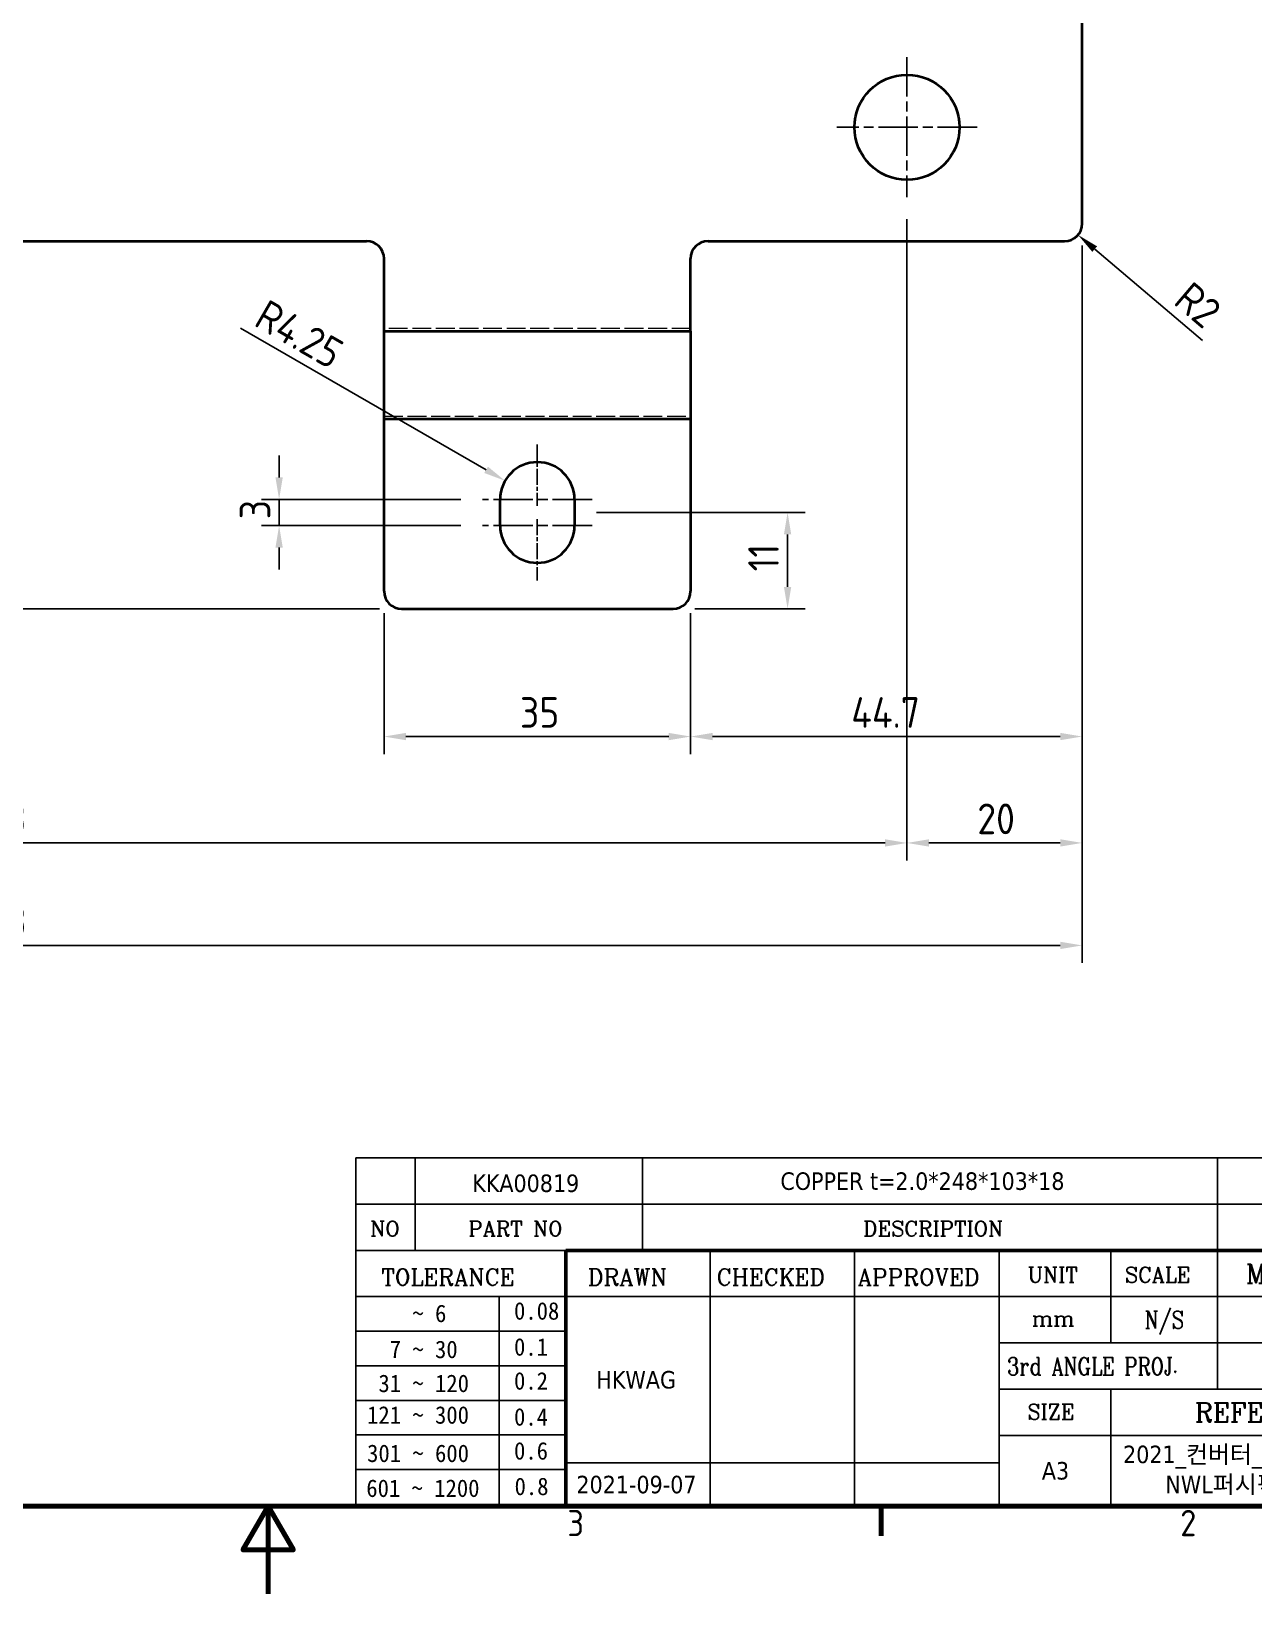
# Model space of a CAD drawing. Header units: millimetres. Extents: x 0 to 420, y 0 to 297.
# Drawn here: x 183 to 322.5, y 0 to 178.5 of the extents above; entities that cross this region are included whole.
import ezdxf
from ezdxf.enums import TextEntityAlignment as Align

# ---------------------------------------------------------------- set-up
doc = ezdxf.new("R2010")
doc.units = ezdxf.units.MM
doc.linetypes.add('CHAIN', pattern=[0.35429999999999995, 0.2362, -0.0295, 0.0591, -0.0295])
doc.linetypes.add('DASHED', pattern=[0.2067, 0.1654, -0.0413])
doc.layers.get('0').update_dxf_attribs({"color": 3, "lineweight": 25})
for name, color, linetype, lineweight in [('가려진 것(ISO)', 2, 'DASHED', 18), ('가시적인 것(ISO)', 3, 'Continuous', 40), ('경계(ISO)', 7, 'Continuous', 70), ('제목(ISO)', 7, 'Continuous', 50), ('중심 표식(ISO)', 1, 'Continuous', 25), ('치수(ISO)', 7, 'Continuous', 25)]:
    doc.layers.add(name, color=color, linetype=linetype, lineweight=lineweight)
doc.styles.add('HAN_291', font='')
doc.styles.add('RC_284', font='ROMANC.shx')
doc.styles.add('RC_287', font='ROMANC.shx')
doc.styles.add('RC_292', font='ROMANC.shx')
doc.styles.add('문자 텍스트_M2B', font='isocp.shx')
doc.styles.add('치수 텍스트_PSTEK_POSCO', font='isocp.shx')
doc.styles.add('텍스트 스타일198', font='tahoma.ttf')
doc.styles.add('텍스트 스타일333', font='ROMANC.shx', dxfattribs={"width": 0.800000011920929})
doc.styles.get('HAN_291').set_extended_font_data('GulimChe')
doc.dimstyles.new('치수_PSTEK_POSCO', dxfattribs={"dimtxt": 3.5, "dimasz": 2.5, "dimexe": 2, "dimexo": 2.5, "dimgap": 1, "dimtad": 1, "dimrnd": 1e-08, "dimdsep": 46, "dimtxsty": '치수 텍스트_PSTEK_POSCO', "dimcen": 0.09, "dimdle": 10, "dimclrd": 7, "dimclre": 7, "dimclrt": 2, "dimadec": 1, "dimazin": 2, "dimtfac": 1, "dimtmove": 0, "dimatfit": 3, "dimfxl": 0, "dimtolj": 1, "dimlwd": -1, "dimlwe": -1, "dimarcsym": 0})

# ---------------------------------------------------------------- blocks, each defined once
blk = doc.blocks.new('경계 Default Border')
at = {"layer": '경계(ISO)'}
blk.add_line((280, 10), (280, 6.599999666213989), dxfattribs=at)
at = {"layer": '경계(ISO)', "flags": 128}
for points in [[(10, 10), (10, 287.0000076293945), (410, 287.0000076293945), (410, 10), (10, 10)], [(210, 0), (210, 10), (207.1132469177246, 5), (212.8867530822754, 5), (210, 10)]]:
    blk.add_lwpolyline(points, dxfattribs=at)
at = {"layer": '경계(ISO)', "color": 2, "char_height": 3.00000011920929, "attachment_point": 7, "style": '문자 텍스트_M2B'}
for s, insert in [('3', (244.1685395229535, 6.57139439638704)), ('2', (314.127739416884, 6.57139439638704))]:
    blk.add_mtext(s, dxfattribs=dict(at, insert=insert))
blk = doc.blocks.new('제목 블록 PSTEK')
at = {"color": 180}
for p, q in [((182.475792979055, 11.79100474011392), (182.4757929790549, 51.56524660363496)), ((182.4757929790549, 51.56524660363496), (372.4757929537551, 51.56524660363496)), ((189.2651435055721, 51.56524660363496), (189.2651435055722, 41.00524660363494)), ((215.2152739891528, 41.00524660363494), (215.2152739891528, 51.56524660363496)), ((280.8758854511282, 51.56524660363496), (280.8758854511282, 41.00524660363494)), ((182.475792979055, 46.2852466036349), (372.4757929537551, 46.28524660363492)), ((182.475792979055, 41.00524660363493), (206.451475290024, 41.00524660363493)), ((222.9401812389276, 11.79100474011392), (222.9401812389276, 41.00524660363494)), ((239.4288871878316, 11.79100474011392), (239.4288871878316, 41.00524660363494)), ((255.9175931367356, 11.79100474011392), (255.9175931367356, 41.00524660363494)), ((268.6918866058747, 41.00524660363494), (268.6918866058747, 30.44524660363498)), ((280.8758854511282, 41.00524660363494), (280.8758854511282, 25.16524660363502)), ((182.475792979055, 35.72524660363497), (206.451475290024, 35.72524660363497)), ((198.8621818849491, 12.02524660363491), (198.8621818849491, 35.72524660363497)), ((206.451475290024, 35.72524660363497), (372.4757929537551, 35.72524660363497)), ((182.475792979055, 31.77524660363492), (206.451475290024, 31.77524660363492)), ((255.917593136736, 30.44524660363498), (372.4757929537552, 30.44524660363501)), ((182.475792979055, 27.82524660363487), (206.451475290024, 27.82524660363487)), ((255.9175931367359, 25.16524660363502), (372.4757929537552, 25.165246603635)), ((268.6918866058744, 25.16524660363502), (268.6918866058744, 11.79100474011392)), ((182.475792979055, 23.87524660363505), (206.451475290024, 23.87524660363505)), ((182.475792979055, 19.92524660363478), (206.451475290024, 19.92524660363478)), ((255.9175931367359, 19.88524660363481), (310.0881549537553, 19.88524660363481)), ((206.451475290024, 16.74100474011396), (255.9175931367359, 16.74100474011396)), ((182.475792979055, 15.97524660363496), (206.451475290024, 15.97524660363496)), ((182.475792979055, 11.79100474011392), (372.4757929537551, 11.79100474011389))]:
    blk.add_line(p, q, dxfattribs=at)
at = {"color": 7, "lineweight": 50}
for p, q in [((206.4514752900237, 11.79100474011392), (206.4514752900237, 41.00524660363494)), ((206.451475290024, 41.00524660363494), (372.4757929537551, 41.00524660363496))]:
    blk.add_line(p, q, dxfattribs=at)
at = {"layer": '제목(ISO)', "lineweight": 18}
blk.add_line((182.475792979055, 35.72500474011393), (182.475792979055, 11.79100474011392), dxfattribs=at)
at = {"color": 2}
for s, height, style, p in [('NO', 1.742399930953979, 'RC_284', (184.135398793432, 42.62317362549192)), ('PART NO', 1.742399930953979, 'RC_284', (195.3359407378685, 42.62317362549192)), ('DESCRIPTION', 1.742399930953979, 'RC_284', (240.4025565652523, 42.62317362549192)), ('MODEL NAME', 2.178000062704086, 'RC_292', (284.096330289083, 37.25462520371384)), (' TOLERANCE', 1.899999976158142, 'RC_287', (184.0872874387979, 37.00893196870329)), ('DRAWN', 1.899999976158142, 'RC_287', (208.9766620976279, 37.00893196870329)), ('CHECKED', 1.899999976158142, 'RC_287', (223.6856844514997, 37.00893196870329)), ('APPROVED', 1.899999976158142, 'RC_287', (239.7795453577791, 37.00893196870329)), ('UNIT', 1.742399930953979, 'RC_284', (259.1652673287452, 37.34317362549218)), ('SCALE', 1.742399930953979, 'RC_284', (270.2934779252897, 37.34317362549218)), ('    ~ 6', 2.000000029802322, 'HAN_291', (183.7721304966814, 32.8176515608431)), ('0.08', 2.000000029802322, 'HAN_291', (200.5467345600617, 33.09873600004101)), ('mm', 1.742399930953979, 'RC_284', (259.6505418159997, 32.3543089683787)), ('  7 ~ 30', 2.000000029802322, 'HAN_291', (183.7721304966814, 28.70538114822415)), ('0.1', 2.000000029802322, 'HAN_291', (200.5467345600617, 28.98646558742206)), (' 31 ~ 120', 2.000000029802322, 'HAN_291', (183.7721304966814, 24.82628181916237)), ('0.2', 2.000000029802322, 'HAN_291', (200.5467345600617, 25.10736625836028)), ('SIZE', 1.742399930953979, 'RC_284', (259.1652673287452, 21.69497768947366)), ('REFERENCE', 2.178000062704086, 'RC_292', (278.2741065029841, 21.43214925458022)), ('121 ~ 300', 2.000000029802322, 'HAN_291', (183.7721304966814, 21.21401206133254)), ('0.4', 2.000000029802322, 'HAN_291', (200.5467345600617, 20.99509650053045)), ('301 ~ 600', 2.000000029802322, 'HAN_291', (183.7721304966814, 16.83491273227077)), ('0.6', 2.000000029802322, 'HAN_291', (200.5467345600617, 17.11599717146868)), ('601 ~ 1200', 2.000000029802322, 'HAN_291', (183.6802025156883, 12.84759660881125)), ('0.8', 2.000000029802322, 'HAN_291', (200.6097246063884, 13.05732192299702))]:
    blk.add_text(s, height=height, dxfattribs=dict(at, style=style)).set_placement(p)
at = {"color": 7, "style": '텍스트 스타일333', "width": 0.7999999523162842}
blk.add_text('N/S', height=2.000000029802322, dxfattribs=at).set_placement((274.7838860285014, 33.08524660363496), align=Align.MIDDLE_CENTER)
at = {"color": 2, "style": '텍스트 스타일333', "width": 0.7999999523162842}
blk.add_text('3rd ANGLE PROJ.', height=2.000000029802322, dxfattribs=at).set_placement((256.8430306642954, 26.76148381654429))
at = {"layer": '제목(ISO)', "style": '텍스트 스타일198'}
for tag, p in [('설명_001', (230.9557330842252, 47.92245856837096)), ('재질_001', (290.4746326517839, 47.92524659519488)), ('질량\\P3;_001', (350.3046145979153, 48.1643332325385)), ('부품_번호_001', (195.7776124018631, 47.68004260673702)), ("3._Q'TY_001", (312.7051684940307, 47.92188863680521)), ('1._MODEL_NAME_001', (325.2668051922139, 37.52172745615292)), ('제목_001', (335.8143427205088, 32.12402853706239)), ('부품_번호_001', (334.4368526550949, 26.8052465951949)), ('설계자_001', (209.9396160013646, 25.23446884679021)), ('프로젝트_001', (270.0764313937971, 16.70893296763225)), ('시트_크기_001', (260.807090429518, 14.83812566343425)), ('작성_날짜_001', (207.6662781715662, 13.26600473167383)), ('프로젝트_002', (274.901222117311, 13.27972749742546))]:
    blk.add_attdef(tag, p, '', height=2.000000029802322, dxfattribs=at)
for tag, p in [('4._COLOR', (327.6805273250926, 48.92524660363493)), ('점검자', (231.1845342133799, 26.23312567187446)), ('엔지니어링_승인자', (247.673240162284, 26.23312567187446)), ('점검_날짜', (231.1845342133799, 14.26600474011394)), ('엔지니어링_승인_날짜', (247.6732401622839, 14.26600474011394))]:
    blk.add_attdef(tag, text='', height=2.000000029802322, dxfattribs=at).set_placement(p, align=Align.MIDDLE_CENTER)
blk = doc.blocks.new('*D32')
at = {"layer": 'Defpoints', "color": 0, "transparency": 16777216}
for p in [(44.55384460855391, 154.5010278650572), (56.93069241445578, 154.5010278650572), (225.2306924144558, 112.5010278650572)]:
    blk.add_point(p, dxfattribs=at)
at = {"layer": '치수(ISO)', "color": 7, "transparency": 16777216}
for p, q in [((54.43069241445578, 154.5010278650572), (42.55384460855391, 154.5010278650572)), ((44.5538446085539, 115.0010278650572), (44.55384460855391, 152.0010278650572)), ((222.7306924144558, 112.5010278650572), (42.5538446085539, 112.5010278650572))]:
    blk.add_line(p, q, dxfattribs=at)
for points in [[(44.13717794188724, 152.0010278650572), (44.97051127522057, 152.0010278650572), (44.55384460855391, 154.5010278650572)], [(44.13717794188724, 115.0010278650572), (44.97051127522057, 115.0010278650572), (44.5538446085539, 112.5010278650572)]]:
    blk.add_solid(points, dxfattribs=at)
at = {"layer": '치수(ISO)', "color": 2, "transparency": 16777216, "insert": (41.8035001203649, 128.7482289909621), "char_height": 3.5, "attachment_point": 4, "rotation": 90, "style": '치수 텍스트_PSTEK_POSCO'}
blk.add_mtext('\\A1;42', dxfattribs=at)
blk = doc.blocks.new('*D37')
at = {"layer": 'Defpoints', "color": 0, "transparency": 16777216}
for p in [(223.2306924144558, 114.5010278650572), (258.2306924144559, 114.5010278650572), (258.2306924144559, 97.91066103339045)]:
    blk.add_point(p, dxfattribs=at)
at = {"layer": '치수(ISO)', "color": 7, "transparency": 16777216}
for p, q in [((223.2306924144558, 112.0010278650572), (223.2306924144558, 95.91066103339045)), ((258.2306924144559, 112.0010278650572), (258.2306924144559, 95.91066103339045)), ((225.7306924144558, 97.91066103339045), (255.7306924144559, 97.91066103339045))]:
    blk.add_line(p, q, dxfattribs=at)
for points in [[(225.7306924144558, 98.32732770005713), (225.7306924144558, 97.49399436672378), (223.2306924144558, 97.91066103339045)], [(255.7306924144559, 98.32732770005713), (255.7306924144559, 97.49399436672378), (258.2306924144559, 97.91066103339045)]]:
    blk.add_solid(points, dxfattribs=at)
at = {"layer": '치수(ISO)', "color": 2, "transparency": 16777216, "insert": (238.7432050410406, 100.6606610333905), "char_height": 3.5, "attachment_point": 4, "style": '치수 텍스트_PSTEK_POSCO'}
blk.add_mtext('\\A1;35', dxfattribs=at)
blk = doc.blocks.new('*D38')
at = {"layer": 'Defpoints', "color": 0, "transparency": 16777216}
for p in [(302.9306924144558, 156.5010278650572), (258.2306924144559, 114.5010278650572), (302.9306924144558, 97.91066103339043)]:
    blk.add_point(p, dxfattribs=at)
at = {"layer": '치수(ISO)', "color": 7, "transparency": 16777216}
for p, q in [((302.9306924144558, 154.0010278650572), (302.9306924144558, 95.91066103339043)), ((258.2306924144559, 112.0010278650572), (258.2306924144559, 95.91066103339043)), ((260.7306924144559, 97.91066103339043), (300.4306924144558, 97.91066103339043))]:
    blk.add_line(p, q, dxfattribs=at)
for points in [[(260.7306924144559, 98.3273277000571), (260.7306924144559, 97.49399436672375), (258.2306924144559, 97.91066103339043)], [(300.4306924144558, 98.3273277000571), (300.4306924144558, 97.49399436672375), (302.9306924144558, 97.91066103339043)]]:
    blk.add_solid(points, dxfattribs=at)
at = {"layer": '치수(ISO)', "color": 2, "transparency": 16777216, "insert": (276.5656924144558, 100.6606610333904), "char_height": 3.5, "attachment_point": 4, "style": '치수 텍스트_PSTEK_POSCO'}
blk.add_mtext('\\A1;44.7', dxfattribs=at)
blk = doc.blocks.new('*D39')
at = {"layer": 'Defpoints', "color": 0, "transparency": 16777216}
for p in [(244.9806924144559, 123.5010278650572), (269.2998408969626, 123.5010278650572), (256.2306924144559, 112.5010278650572)]:
    blk.add_point(p, dxfattribs=at)
at = {"layer": '치수(ISO)', "color": 7, "transparency": 16777216}
for p, q in [((247.4806924144559, 123.5010278650572), (271.2998408969626, 123.5010278650572)), ((269.2998408969626, 115.0010278650572), (269.2998408969626, 121.0010278650572)), ((258.7306924144559, 112.5010278650572), (271.2998408969626, 112.5010278650572))]:
    blk.add_line(p, q, dxfattribs=at)
for points in [[(268.8831742302959, 121.0010278650572), (269.7165075636293, 121.0010278650572), (269.2998408969626, 123.5010278650572)], [(268.8831742302959, 115.0010278650572), (269.7165075636293, 115.0010278650572), (269.2998408969626, 112.5010278650572)]]:
    blk.add_solid(points, dxfattribs=at)
at = {"layer": '치수(ISO)', "color": 2, "transparency": 16777216, "insert": (266.5498408969626, 116.7760278650572), "char_height": 3.5, "attachment_point": 4, "rotation": 90, "style": '치수 텍스트_PSTEK_POSCO'}
blk.add_mtext('\\A1;11', dxfattribs=at)
blk = doc.blocks.new('*D40')
at = {"layer": 'Defpoints', "color": 0, "transparency": 16777216}
for p in [(211.2512948269232, 125.0010278650572), (234.4806924144558, 125.0010278650572), (234.4806924144558, 122.0010278650572)]:
    blk.add_point(p, dxfattribs=at)
at = {"layer": '치수(ISO)', "color": 7, "transparency": 16777216}
for p, q in [((211.2512948269232, 127.5010278650572), (211.2512948269232, 130.0010278650572)), ((231.9806924144558, 125.0010278650572), (209.2512948269232, 125.0010278650572)), ((211.2512948269232, 122.0010278650572), (211.2512948269232, 125.0010278650572)), ((231.9806924144558, 122.0010278650572), (209.2512948269232, 122.0010278650572)), ((211.2512948269232, 119.5010278650572), (211.2512948269232, 117.0010278650572))]:
    blk.add_line(p, q, dxfattribs=at)
for points in [[(210.8346281602565, 127.5010278650572), (211.6679614935898, 127.5010278650572), (211.2512948269232, 125.0010278650572)], [(210.8346281602565, 119.5010278650572), (211.6679614935898, 119.5010278650572), (211.2512948269232, 122.0010278650572)]]:
    blk.add_solid(points, dxfattribs=at)
at = {"layer": '치수(ISO)', "color": 2, "transparency": 16777216, "insert": (208.5012948269232, 122.7285404916419), "char_height": 3.5, "attachment_point": 4, "rotation": 90, "style": '치수 텍스트_PSTEK_POSCO'}
blk.add_mtext('\\A1;3', dxfattribs=at)
blk = doc.blocks.new('*D41')
at = {"layer": 'Defpoints', "color": 0, "transparency": 16777216}
for p in [(237.0500844483718, 127.1260278650568), (240.7306924144559, 125.0010278650572)]:
    blk.add_point(p, dxfattribs=at)
at = {"layer": '치수(ISO)', "color": 7, "transparency": 16777216}
blk.add_line((206.8392910058074, 144.5682375915497), (234.8850209389105, 128.3760278650566), dxfattribs=at)
blk.add_solid([(235.0933542722438, 128.7368717833002), (234.6766876055772, 128.0151839468131), (237.0500844483718, 127.1260278650568)], dxfattribs=at)
at = {"layer": '치수(ISO)', "color": 2, "transparency": 16777216, "insert": (209.0804886536861, 146.4501057874801), "char_height": 3.5, "attachment_point": 4, "rotation": 330.0000000000054, "style": '치수 텍스트_PSTEK_POSCO'}
blk.add_mtext('\\A1;R4.25', dxfattribs=at)
blk = doc.blocks.new('*D49')
at = {"layer": 'Defpoints', "color": 0, "transparency": 16777216}
for p in [(300.9306924144558, 156.5010278650572), (302.455899419398, 155.2072954382875)]:
    blk.add_point(p, dxfattribs=at)
at = {"layer": '치수(ISO)', "color": 7, "transparency": 16777216}
blk.add_line((316.6767110666605, 143.1447196020692), (304.3624081755757, 153.5901299048255), dxfattribs=at)
blk.add_solid([(304.6319357644861, 153.9078813641885), (304.0928805866654, 153.2723784454625), (302.455899419398, 155.2072954382875)], dxfattribs=at)
at = {"layer": '치수(ISO)', "color": 2, "transparency": 16777216, "insert": (314.3299734181307, 148.7418218588383), "char_height": 3.5, "attachment_point": 4, "rotation": 319.69425762894673, "style": '치수 텍스트_PSTEK_POSCO'}
blk.add_mtext('\\A1;R2', dxfattribs=at)
blk = doc.blocks.new('*D50')
at = {"layer": 'Defpoints', "color": 0, "transparency": 16777216}
for p in [(54.93069241445578, 156.5010278650572), (302.9306924144558, 156.5010278650572), (302.9306924144558, 74.05444116965958)]:
    blk.add_point(p, dxfattribs=at)
at = {"layer": '치수(ISO)', "color": 7, "transparency": 16777216}
for p, q in [((54.93069241445578, 154.0010278650572), (54.93069241445577, 72.05444116965958)), ((302.9306924144558, 154.0010278650572), (302.9306924144558, 72.05444116965958)), ((57.43069241445577, 74.05444116965958), (300.4306924144558, 74.05444116965958))]:
    blk.add_line(p, q, dxfattribs=at)
for points in [[(57.43069241445577, 74.47110783632625), (57.43069241445577, 73.63777450299291), (54.93069241445577, 74.05444116965958)], [(300.4306924144558, 74.47110783632625), (300.4306924144558, 73.63777450299291), (302.9306924144558, 74.05444116965958)]]:
    blk.add_solid(points, dxfattribs=at)
at = {"layer": '치수(ISO)', "color": 2, "transparency": 16777216, "insert": (175.5612534380778, 76.80478565784856), "char_height": 3.5, "attachment_point": 4, "style": '치수 텍스트_PSTEK_POSCO'}
blk.add_mtext('\\A1;248', dxfattribs=at)
blk = doc.blocks.new('*D51')
at = {"layer": 'Defpoints', "color": 0, "transparency": 16777216}
for p in [(74.93069241445579, 159.5010278650572), (282.9306924144558, 159.5010278650572), (282.9306924144558, 85.75935600843837)]:
    blk.add_point(p, dxfattribs=at)
at = {"layer": '치수(ISO)', "color": 7, "transparency": 16777216}
for p, q in [((74.93069241445579, 157.0010278650572), (74.93069241445579, 83.75935600843837)), ((282.9306924144558, 157.0010278650572), (282.9306924144558, 83.75935600843837)), ((77.43069241445579, 85.75935600843837), (280.4306924144558, 85.75935600843837))]:
    blk.add_line(p, q, dxfattribs=at)
for points in [[(77.43069241445579, 86.17602267510505), (77.43069241445579, 85.3426893417717), (74.93069241445579, 85.75935600843837)], [(280.4306924144558, 86.17602267510505), (280.4306924144558, 85.3426893417717), (282.9306924144558, 85.75935600843837)]]:
    blk.add_solid(points, dxfattribs=at)
at = {"layer": '치수(ISO)', "color": 2, "transparency": 16777216, "insert": (175.7362534380778, 88.50970049662735), "char_height": 3.5, "attachment_point": 4, "style": '치수 텍스트_PSTEK_POSCO'}
blk.add_mtext('\\A1;208', dxfattribs=at)
blk = doc.blocks.new('*D52')
at = {"layer": 'Defpoints', "color": 0, "transparency": 16777216}
for p in [(282.9306924144558, 159.5010278650572), (302.9306924144558, 156.5010278650572), (302.9306924144558, 85.7593560084384)]:
    blk.add_point(p, dxfattribs=at)
at = {"layer": '치수(ISO)', "color": 7, "transparency": 16777216}
for p, q in [((282.9306924144558, 157.0010278650572), (282.9306924144558, 83.7593560084384)), ((302.9306924144558, 154.0010278650572), (302.9306924144558, 83.7593560084384)), ((285.4306924144558, 85.7593560084384), (300.4306924144558, 85.7593560084384))]:
    blk.add_line(p, q, dxfattribs=at)
for points in [[(285.4306924144558, 86.17602267510507), (285.4306924144558, 85.34268934177173), (282.9306924144558, 85.7593560084384)], [(300.4306924144558, 86.17602267510507), (300.4306924144558, 85.34268934177173), (302.9306924144558, 85.7593560084384)]]:
    blk.add_solid(points, dxfattribs=at)
at = {"layer": '치수(ISO)', "color": 2, "transparency": 16777216, "insert": (290.959875485322, 88.50970049662737), "char_height": 3.5, "attachment_point": 4, "style": '치수 텍스트_PSTEK_POSCO'}
blk.add_mtext('\\A1;20', dxfattribs=at)

msp = doc.modelspace()

# ---------------------------------------------------------------- linework, layer by layer
at = {"layer": '가려진 것(ISO)', "ltscale": 13.02519416809082}
for p, q in [((258.2306924144558, 144.5010278650572), (223.2306924144558, 144.5010278650572)), ((223.2306924144558, 134.5010278650572), (258.2306924144559, 134.5010278650572))]:
    msp.add_line(p, q, dxfattribs=at)
at = {"layer": '가시적인 것(ISO)'}
for p, q in [((302.9306924144558, 156.5010278650572), (302.9306924144558, 185.5010278650572)), ((56.93069241445578, 154.5010278650572), (221.2306924144559, 154.5010278650572)), ((260.2306924144558, 154.5010278650572), (300.9306924144558, 154.5010278650572)), ((223.2306924144558, 144.2074901924501), (223.2306924144558, 152.5010278650572)), ((258.2306924144559, 144.2074901924502), (258.2306924144559, 152.5010278650572)), ((223.2306924144558, 144.2074901924501), (258.2306924144559, 144.2074901924502)), ((223.2306924144558, 134.2074901924502), (223.2306924144558, 144.2074901924501)), ((258.2306924144559, 144.2074901924502), (258.2306924144559, 134.2074901924502)), ((223.2306924144558, 134.2074901924502), (258.2306924144559, 134.2074901924502)), ((223.2306924144558, 114.5010278650572), (223.2306924144558, 134.2074901924502)), ((258.2306924144559, 134.2074901924502), (258.2306924144559, 114.5010278650572)), ((236.4806924144558, 122.0010278650572), (236.4806924144558, 125.0010278650572)), ((244.9806924144559, 125.0010278650572), (244.9806924144559, 122.0010278650572)), ((225.2306924144558, 112.5010278650572), (256.2306924144559, 112.5010278650572))]:
    msp.add_line(p, q, dxfattribs=at)
msp.add_circle((282.9306924144558, 167.5010278650572), 6.000000000000001, dxfattribs=at)
for centre, radius, start, end in [((300.9306924144558, 156.5010278650572), 1.999999999999993, 270, 0), ((221.2306924144558, 152.5010278650572), 2.000000000000011, 0, 89.99999999999899), ((260.2306924144558, 152.5010278650572), 1.999999999999992, 90, 180), ((240.7306924144558, 125.0010278650572), 4.249999999999998, 0, 180), ((240.7306924144558, 122.0010278650572), 4.250000000000007, 180, 0), ((225.2306924144558, 114.5010278650572), 1.999999999999984, 180, 270), ((256.2306924144559, 114.5010278650572), 2.000000000000011, 270.000000000001, 0)]:
    msp.add_arc(centre, radius, start, end, dxfattribs=at)
at = {"layer": '중심 표식(ISO)', "linetype": 'CHAIN', "ltscale": 19.05165100097656}
for p, q in [((282.9306924144558, 175.5010278650572), (282.9306924144558, 159.5010278650572)), ((290.9306924144558, 167.5010278650572), (274.9306924144558, 167.5010278650572)), ((246.9806924144558, 125.0010278650572), (234.4806924144558, 125.0010278650572)), ((246.9806924144558, 122.0010278650572), (234.4806924144558, 122.0010278650572))]:
    msp.add_line(p, q, dxfattribs=at)
at = {"layer": '중심 표식(ISO)', "linetype": 'CHAIN', "ltscale": 7.778351783752441}
for p, q in [((240.7306924144558, 131.2510278650572), (240.7306924144558, 124.2510278650572)), ((240.7306924144558, 122.7510278650572), (240.7306924144558, 115.7510278650572))]:
    msp.add_line(p, q, dxfattribs=at)

# ---------------------------------------------------------------- block references
msp.add_blockref('경계 Default Border', (0, 0))
ref = msp.add_blockref('제목 블록 PSTEK', (37.52420704624484, -1.791004740113895))
ref.add_attrib('설계자_001', 'HKWAG', (247.4638230476094, 23.44346410667632), dxfattribs={"layer": '제목(ISO)', "height": 2.000000029802322, "style": '텍스트 스타일198'})
ref.add_attrib('프로젝트_001', '2021_컨버터_DC 105kW 집진기', (307.6006384400418, 14.91792822751836), dxfattribs={"layer": '제목(ISO)', "height": 2.000000029802322, "style": '텍스트 스타일198'})
ref.add_attrib('시트_크기_001', 'A3', (298.3312974757628, 13.04712092332036), dxfattribs={"layer": '제목(ISO)', "height": 2.000000029802322, "style": '텍스트 스타일198'})
ref.add_attrib('작성_날짜_001', '2021-09-07', (245.190485217811, 11.47499999155994), dxfattribs={"layer": '제목(ISO)', "height": 2.000000029802322, "style": '텍스트 스타일198'})
ref.add_attrib('설명_001', 'COPPER t=2.0*248*103*18', (268.4799401304701, 46.13145382825707), dxfattribs={"layer": '제목(ISO)', "height": 2.000000029802322, "style": '텍스트 스타일198'})
ref.add_attrib('부품_번호_001', 'KKA00819', (233.3018194481079, 45.88903786662313), dxfattribs={"layer": '제목(ISO)', "height": 2.000000029802322, "style": '텍스트 스타일198'})
ref.add_attrib('프로젝트_002', 'NWL퍼시픽_국책과제용', (312.4254291635558, 11.48872275731157), dxfattribs={"layer": '제목(ISO)', "height": 2.000000029802322, "style": '텍스트 스타일198'})

# ---------------------------------------------------------------- dimensions: what is measured, and where the dimension line sits
at = {"layer": '치수(ISO)', "color": 7}
for base, p1, p2, angle, override, picture, middle in [((282.9306924144558, 85.75935600843837), (74.93069241445579, 159.5010278650572), (282.9306924144558, 159.5010278650572), 180, {"dimdec": 2, "dimtp": 0, "dimtm": -0, "dimtdec": 2, "dimtofl": 0, "dimatfit": 1}, '*D51', (178.9306924144558, 85.75935600843837)), ((302.9306924144558, 85.7593560084384), (282.9306924144558, 159.5010278650572), (302.9306924144558, 156.5010278650572), 180, {"dimdec": 2, "dimtp": 0, "dimtm": -0, "dimtdec": 2, "dimtofl": 0, "dimatfit": 1}, '*D52', (292.9306924144558, 85.7593560084384)), ((302.9306924144558, 74.05444116965958), (54.93069241445578, 156.5010278650572), (302.9306924144558, 156.5010278650572), 180, {"dimdec": 2, "dimtp": 0, "dimtm": -0, "dimtdec": 2, "dimtofl": 0, "dimatfit": 1}, '*D50', (178.9306924144558, 74.05444116965958)), ((302.9306924144558, 97.91066103339043), (258.2306924144559, 114.5010278650572), (302.9306924144558, 156.5010278650572), 180, {"dimdec": 2, "dimtp": 0, "dimtm": -0, "dimtdec": 2, "dimtofl": 0, "dimatfit": 1}, '*D38', (280.5906924144558, 97.91066103339043)), ((44.55384460855391, 154.5010278650572), (225.2306924144558, 112.5010278650572), (56.93069241445578, 154.5010278650572), 90, {"dimdec": 2, "dimtp": 0, "dimtm": -0, "dimtdec": 2, "dimtofl": 0, "dimatfit": 1}, '*D32', (44.55384460855388, 130.9533323374188)), ((211.2512948269232, 125.0010278650572), (234.4806924144558, 122.0010278650572), (234.4806924144558, 125.0010278650572), 90, {"dimdec": 2, "dimtp": 0, "dimtm": -0, "dimtdec": 2, "dimtofl": 1, "dimatfit": 1}, '*D40', (211.2512948269232, 123.5010278650572)), ((269.2998408969626, 123.5010278650572), (256.2306924144559, 112.5010278650572), (244.9806924144559, 123.5010278650572), 270, {"dimdec": 2, "dimtp": 0, "dimtm": -0, "dimtdec": 2, "dimtofl": 0, "dimatfit": 1}, '*D39', (269.2998408969626, 118.0010278650572)), ((258.2306924144559, 97.91066103339045), (223.2306924144558, 114.5010278650572), (258.2306924144559, 114.5010278650572), 180, {"dimdec": 2, "dimtp": 0, "dimtm": -0, "dimtdec": 2, "dimtofl": 0, "dimatfit": 1}, '*D37', (240.7406924144559, 97.91066103339045))]:
    dim = msp.add_linear_dim(base=base, p1=p1, p2=p2, angle=angle, dimstyle='치수_PSTEK_POSCO', override=override, dxfattribs=at)
    dim.commit()
    dim.dimension.update_dxf_attribs({"geometry": picture, "text_midpoint": middle, "dimtype": 160})
for center, mpoint, picture, middle in [((300.9306924144558, 156.5010278650572), (302.455899419398, 155.2072954382875), '*D49', (314.2324880288708, 145.2179926672987)), ((240.7306924144559, 125.0010278650572), (237.0500844483718, 127.1260278650568), '*D41', (212.3147256862916, 141.4069939048426))]:
    dim = msp.add_radius_dim(center=center, mpoint=mpoint, dimstyle='치수_PSTEK_POSCO', override={"dimdec": 2, "dimcen": 0, "dimtp": 0, "dimtm": -0, "dimtdec": 2, "dimtofl": 0}, dxfattribs=at)
    dim.commit()
    dim.dimension.update_dxf_attribs({"geometry": picture, "text_midpoint": middle, "dimtype": 164})

doc.saveas('drawing.dxf')
